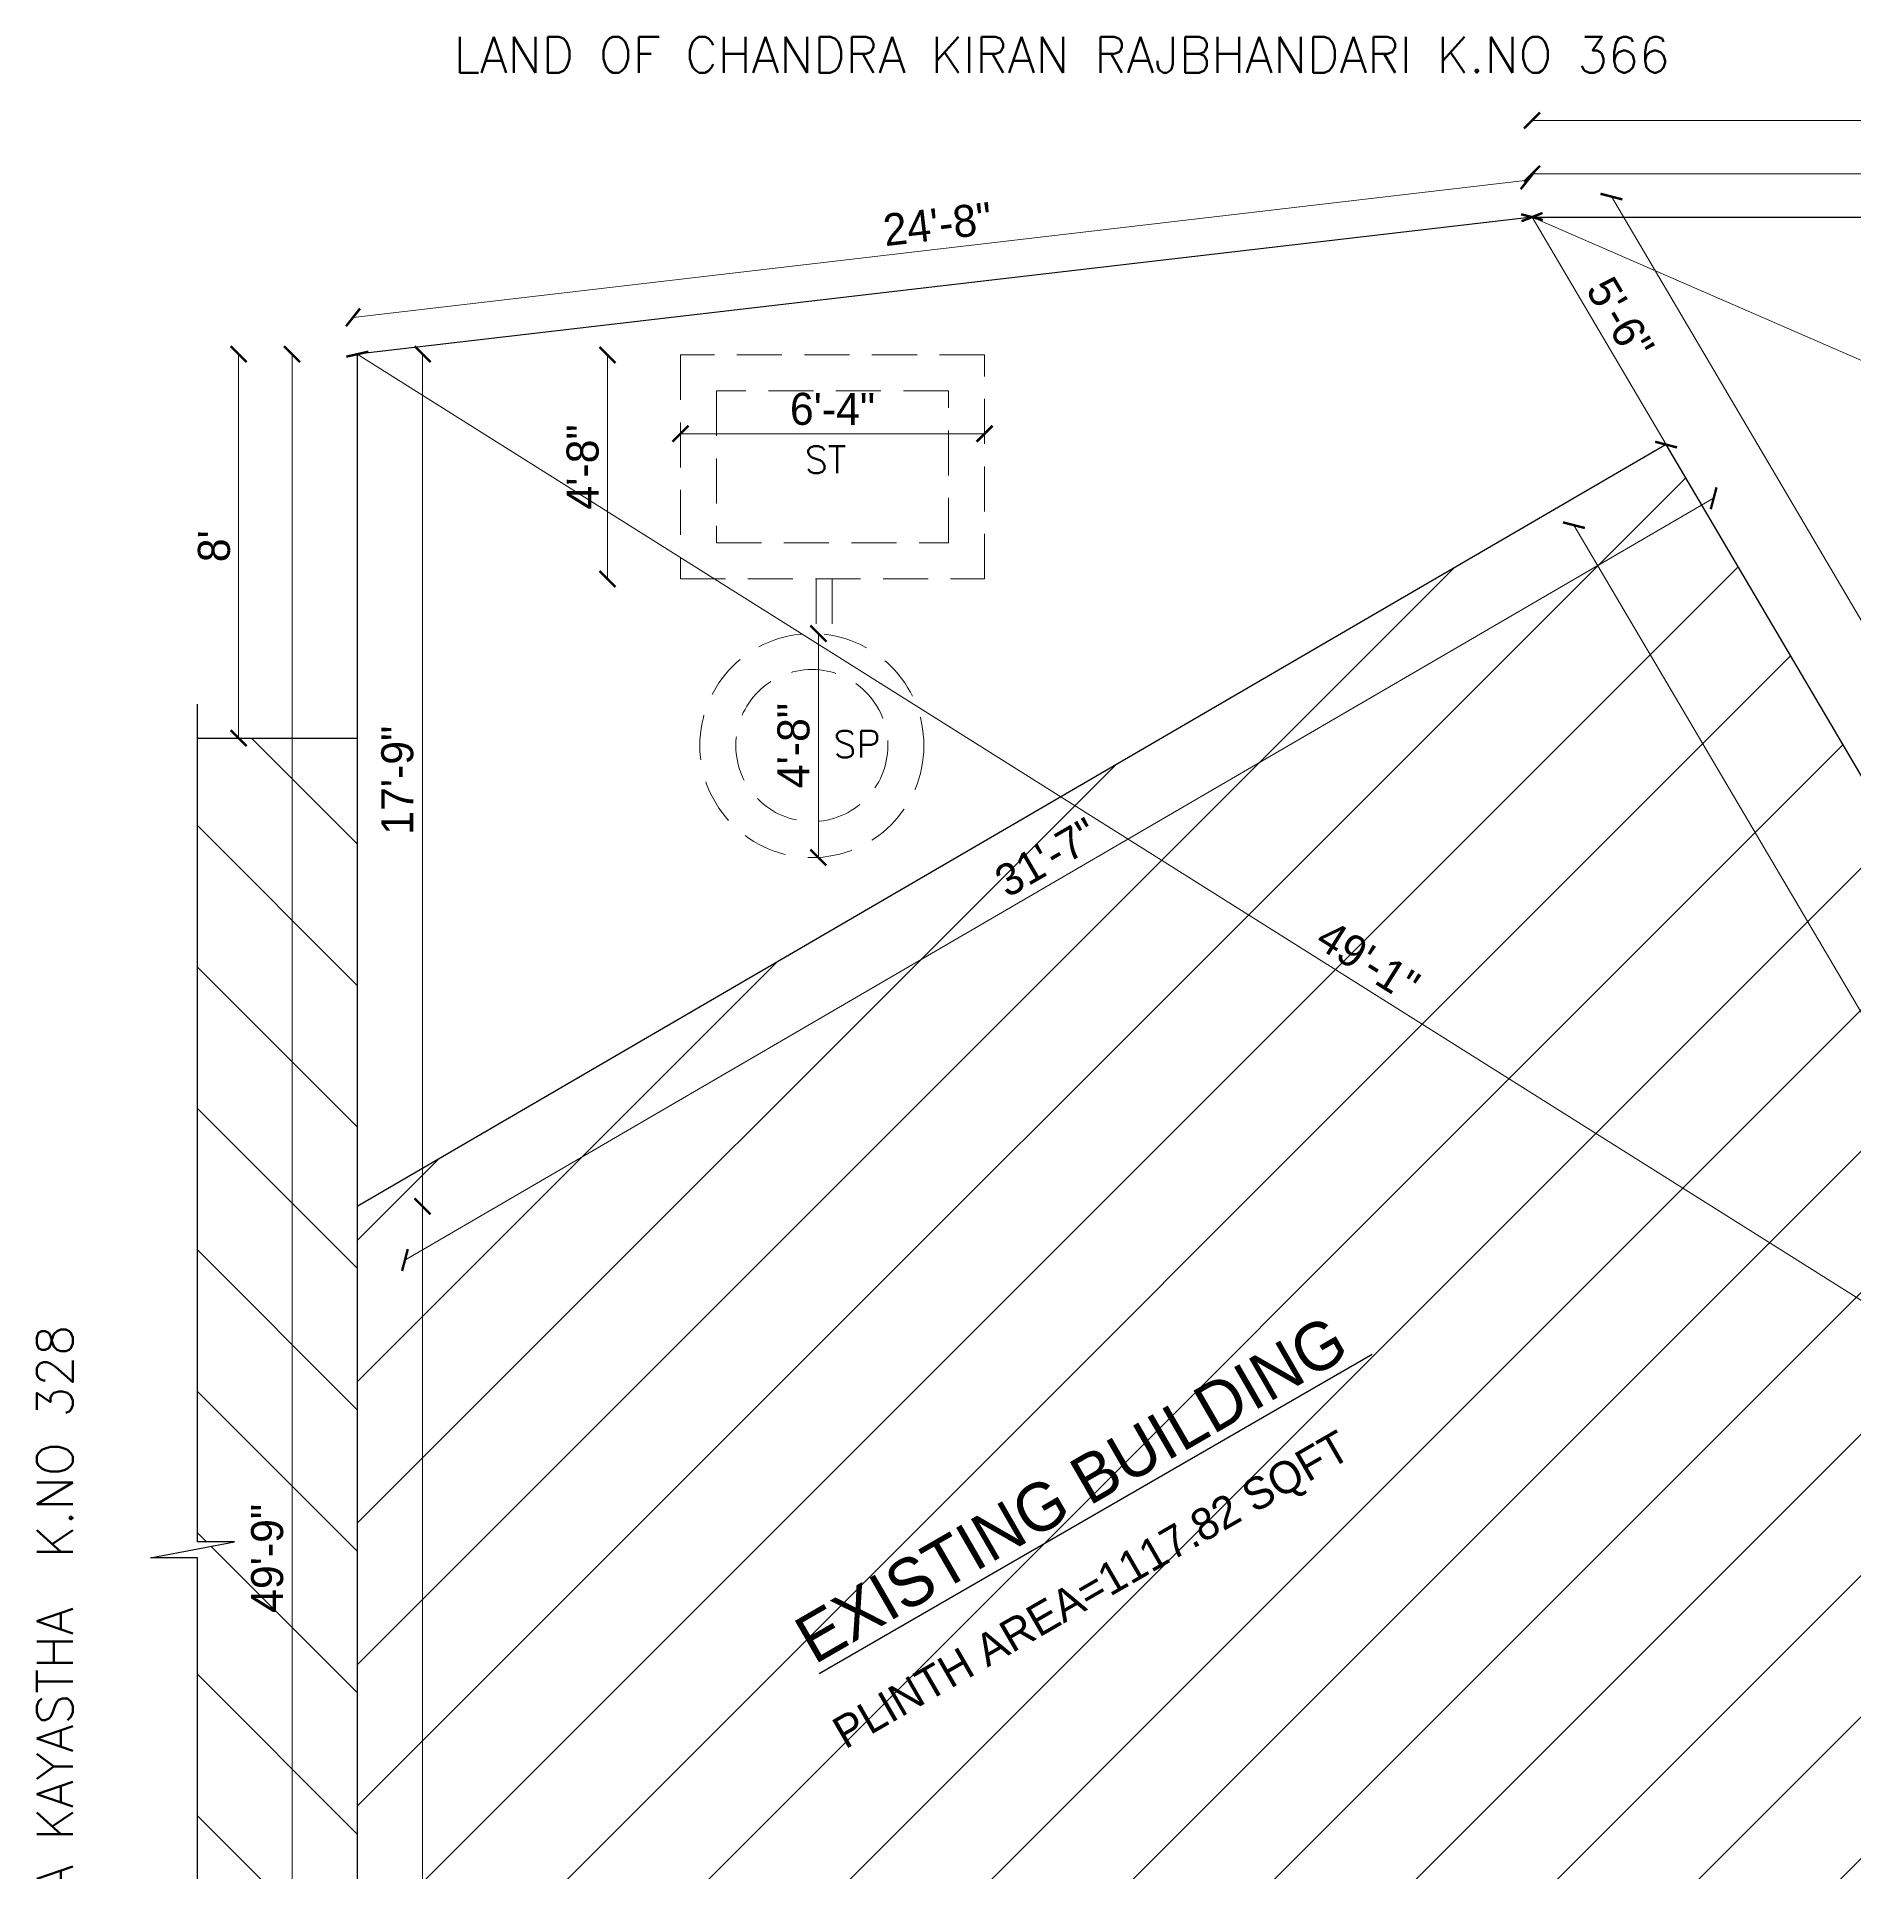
# Model space of a CAD drawing. Header units: inches. Extents: x 20273 to 41102, y -4696 to -1121.
# Drawn here: x 20273.4 to 20727.5, y -3916.5 to -3457.9 of the extents above; entities that cross this region are included whole.
import ezdxf

# ---------------------------------------------------------------- set-up
doc = ezdxf.new("R2010")
doc.units = ezdxf.units.IN
doc.header["$LTSCALE"] = 5
doc.header["$MEASUREMENT"] = 0
doc.linetypes.add('HIDDEN', pattern=[0.375, 0.25, -0.125])
for name, color, linetype in [('DIM', 5, 'Continuous'), ('TEXT', 6, 'Continuous'), ('WALL', 7, 'Continuous')]:
    doc.layers.add(name, color=color, linetype=linetype)
doc.layers.add('HATCH', color=253, linetype='Continuous', lineweight=0)
doc.styles.add('ROMANS', font='romans.shx', dxfattribs={"width": 0.8})
doc.styles.add('tt', font='stylu.ttf', dxfattribs={"height": 8})
doc.dimstyles.new('Copy(2) of STANDARD', dxfattribs={"dimtxt": 2, "dimasz": 4, "dimexe": 0, "dimexo": 0, "dimgap": 2, "dimtad": 1, "dimdec": 0, "dimzin": 0, "dimdsep": 46, "dimlunit": 3, "dimtxsty": 'tt', "dimblk": 'ARCHTICK', "dimcen": 0.0505, "dimse1": 1, "dimse2": 1, "dimclrd": 5, "dimclre": 5, "dimclrt": 7, "dimadec": 1, "dimazin": 0, "dimtm": 1e-09, "dimtfac": 1, "dimtdec": 0, "dimtofl": 0, "dimtmove": 1, "dimatfit": 3, "dimfxl": 1, "dimtolj": 2, "dimtzin": 0, "dimlwd": 13, "dimarcsym": 0})

# ---------------------------------------------------------------- blocks, each defined once
blk = doc.blocks.new('_ArchTick')
at = {"color": 0, "linetype": 'ByBlock', "const_width": 0.15}
blk.add_lwpolyline([(-0.5, -0.5), (0.5, 0.5)], dxfattribs=at)
blk = doc.blocks.new('*D335')
at = {"layer": 'Defpoints', "color": 0, "ltscale": 5, "transparency": 16777216}
for p in [(20647.18, -3503), (20647.18, -3503), (21134.26, -3715.2)]:
    blk.add_point(p, dxfattribs=at)
at = {"layer": 'DIM', "color": 5, "lineweight": 13, "ltscale": 5, "transparency": 16777216}
blk.add_line((21134.26, -3715.2), (20647.18, -3503), dxfattribs=at)
at = {"layer": 'DIM', "color": 5, "lineweight": 13, "ltscale": 5, "transparency": 16777216, "xscale": 4, "yscale": 4, "zscale": 4}
for p, rotation in [((20647.18, -3503), 156.4590553134295), ((21134.26, -3715.2), 336.4590553134295)]:
    blk.add_blockref('_ArchTick', p, dxfattribs=dict(at, rotation=rotation))
at = {"layer": 'DIM', "color": 7, "ltscale": 5, "transparency": 16777216, "insert": (20893.19, -3603.43), "char_height": 8, "attachment_point": 5, "rotation": 336.4591, "style": 'tt'}
blk.add_mtext('\\A2;44\'-3"', dxfattribs=at)
blk = doc.blocks.new('*D336')
at = {"layer": 'Defpoints', "color": 0, "ltscale": 5, "transparency": 16777216}
for p in [(20698.23, -3479.49), (20667.03, -3497.87), (20903.32, -3827.56)]:
    blk.add_point(p, dxfattribs=at)
at = {"layer": 'DIM', "color": 5, "lineweight": 13, "ltscale": 5, "transparency": 16777216}
blk.add_line((20872.13, -3845.94), (20667.03, -3497.87), dxfattribs=at)
at = {"layer": 'DIM', "color": 5, "lineweight": 13, "ltscale": 5, "transparency": 16777216, "xscale": 4, "yscale": 4, "zscale": 4}
for p, rotation in [((20667.03, -3497.87), 120.5085900979851), ((20872.13, -3845.94), 300.5085900979851)]:
    blk.add_blockref('_ArchTick', p, dxfattribs=dict(at, rotation=rotation))
at = {"layer": 'DIM', "color": 7, "ltscale": 5, "transparency": 16777216, "insert": (20755.72, -3636.29), "char_height": 8, "attachment_point": 5, "rotation": 300.5086, "style": 'tt'}
blk.add_mtext('\\A2;33\'-8"', dxfattribs=at)
blk = doc.blocks.new('*D337')
at = {"layer": 'Defpoints', "color": 0, "ltscale": 5, "transparency": 16777216}
for p in [(20353.56, -3537.26), (20852.28, -3851.07), (20852.28, -3851.07)]:
    blk.add_point(p, dxfattribs=at)
at = {"layer": 'DIM', "color": 5, "lineweight": 13, "ltscale": 5, "transparency": 16777216}
blk.add_line((20353.56, -3537.26), (20852.28, -3851.07), dxfattribs=at)
at = {"layer": 'DIM', "color": 5, "lineweight": 13, "ltscale": 5, "transparency": 16777216, "xscale": 4, "yscale": 4, "zscale": 4}
for p, rotation in [((20353.56, -3537.26), 147.8211343331415), ((20852.28, -3851.07), 327.8211343331415)]:
    blk.add_blockref('_ArchTick', p, dxfattribs=dict(at, rotation=rotation))
at = {"layer": 'DIM', "color": 7, "ltscale": 5, "transparency": 16777216, "insert": (20606.21, -3688.94), "char_height": 8, "attachment_point": 5, "rotation": 327.8211, "style": 'tt'}
blk.add_mtext('\\A2;49\'-1"', dxfattribs=at)
blk = doc.blocks.new('*D338')
at = {"layer": 'Defpoints', "color": 0, "ltscale": 5, "transparency": 16777216}
for p in [(21106.56, -3478.86), (20647.18, -3503), (21106.56, -3503)]:
    blk.add_point(p, dxfattribs=at)
at = {"layer": 'DIM', "color": 5, "lineweight": 13, "ltscale": 5, "transparency": 16777216}
blk.add_line((20647.18, -3478.86), (21106.56, -3478.86), dxfattribs=at)
at = {"layer": 'DIM', "color": 5, "lineweight": 13, "ltscale": 5, "transparency": 16777216, "xscale": 4, "yscale": 4, "zscale": 4, "rotation": 180}
blk.add_blockref('_ArchTick', (20647.18, -3478.86), dxfattribs=at)
at = {"layer": 'DIM', "color": 5, "lineweight": 13, "ltscale": 5, "transparency": 16777216, "xscale": 4, "yscale": 4, "zscale": 4}
blk.add_blockref('_ArchTick', (21106.56, -3478.86), dxfattribs=at)
at = {"layer": 'DIM', "color": 7, "ltscale": 5, "transparency": 16777216, "insert": (20876.87, -3472.71), "char_height": 8, "attachment_point": 5, "style": 'tt'}
blk.add_mtext('\\A2;38\'-1"', dxfattribs=at)
blk = doc.blocks.new('*D339')
at = {"layer": 'Defpoints', "color": 0, "ltscale": 5, "transparency": 16777216}
for p in [(20646.11, -3493.79), (20647.18, -3503), (20353.56, -3537.26)]:
    blk.add_point(p, dxfattribs=at)
at = {"layer": 'DIM', "color": 5, "lineweight": 13, "ltscale": 5, "transparency": 16777216}
blk.add_line((20352.49, -3528.06), (20646.11, -3493.79), dxfattribs=at)
at = {"layer": 'DIM', "color": 5, "lineweight": 13, "ltscale": 5, "transparency": 16777216, "xscale": 4, "yscale": 4, "zscale": 4}
for p, rotation in [((20646.11, -3493.79), 6.656485109489182), ((20352.49, -3528.06), 186.6564851094892)]:
    blk.add_blockref('_ArchTick', p, dxfattribs=dict(at, rotation=rotation))
at = {"layer": 'DIM', "color": 7, "ltscale": 5, "transparency": 16777216, "insert": (20498.58, -3504.79), "char_height": 8, "attachment_point": 5, "rotation": 6.6565, "style": 'tt'}
blk.add_mtext('\\A2;24\'-8"', dxfattribs=at)
blk = doc.blocks.new('*D340')
at = {"layer": 'Defpoints', "color": 0, "ltscale": 5, "transparency": 16777216}
for p in [(20337.24, -3537.26), (20353.56, -3537.26), (20353.56, -4139.26)]:
    blk.add_point(p, dxfattribs=at)
at = {"layer": 'DIM', "color": 5, "lineweight": 13, "ltscale": 5, "transparency": 16777216}
blk.add_line((20337.24, -4139.26), (20337.24, -3537.26), dxfattribs=at)
at = {"layer": 'DIM', "color": 5, "lineweight": 13, "ltscale": 5, "transparency": 16777216, "xscale": 4, "yscale": 4, "zscale": 4}
for p, rotation in [((20337.24, -3537.26), 90), ((20337.24, -4139.26), 270)]:
    blk.add_blockref('_ArchTick', p, dxfattribs=dict(at, rotation=rotation))
at = {"layer": 'DIM', "color": 7, "ltscale": 5, "transparency": 16777216, "insert": (20331.06, -3838.26), "char_height": 8, "attachment_point": 5, "rotation": 90, "style": 'tt'}
blk.add_mtext('\\A2;49\'-9"', dxfattribs=at)
blk = doc.blocks.new('*D348')
at = {"layer": 'Defpoints', "color": 0, "ltscale": 5, "transparency": 16777216}
for p in [(20468.24, -3607.11), (20466.1, -3663.07), (20468.8, -3663.07)]:
    blk.add_point(p, dxfattribs=at)
at = {"layer": 'DIM', "color": 5, "lineweight": 13, "ltscale": 5, "transparency": 16777216}
blk.add_line((20468.8, -3607.11), (20468.8, -3663.07), dxfattribs=at)
at = {"layer": 'DIM', "color": 5, "lineweight": 13, "ltscale": 5, "transparency": 16777216, "xscale": 4, "yscale": 4, "zscale": 4}
for p, rotation in [((20468.8, -3607.11), 90), ((20468.8, -3663.07), 270)]:
    blk.add_blockref('_ArchTick', p, dxfattribs=dict(at, rotation=rotation))
at = {"layer": 'DIM', "color": 7, "ltscale": 5, "transparency": 16777216, "insert": (20462.62, -3635.09), "char_height": 8, "attachment_point": 5, "rotation": 90, "style": 'tt'}
blk.add_mtext('\\A2;4\'-8"', dxfattribs=at)
blk = doc.blocks.new('*D349')
at = {"layer": 'Defpoints', "color": 0, "ltscale": 5, "transparency": 16777216}
for p in [(20434.33, -3537.45), (20416.09, -3593.45), (20434.33, -3593.45)]:
    blk.add_point(p, dxfattribs=at)
at = {"layer": 'DIM', "color": 5, "lineweight": 13, "ltscale": 5, "transparency": 16777216}
blk.add_line((20416.09, -3537.45), (20416.09, -3593.45), dxfattribs=at)
at = {"layer": 'DIM', "color": 5, "lineweight": 13, "ltscale": 5, "transparency": 16777216, "xscale": 4, "yscale": 4, "zscale": 4}
for p, rotation in [((20416.09, -3537.45), 90), ((20416.09, -3593.45), 270)]:
    blk.add_blockref('_ArchTick', p, dxfattribs=dict(at, rotation=rotation))
at = {"layer": 'DIM', "color": 7, "ltscale": 5, "transparency": 16777216, "insert": (20409.91, -3565.45), "char_height": 8, "attachment_point": 5, "rotation": 90, "style": 'tt'}
blk.add_mtext('\\A2;4\'-8"', dxfattribs=at)
blk = doc.blocks.new('*D350')
at = {"layer": 'Defpoints', "color": 0, "ltscale": 5, "transparency": 16777216}
for p in [(20510.33, -3557.16), (20434.33, -3566.44), (20510.33, -3566.44)]:
    blk.add_point(p, dxfattribs=at)
at = {"layer": 'DIM', "color": 5, "lineweight": 13, "ltscale": 5, "transparency": 16777216}
blk.add_line((20434.33, -3557.16), (20510.33, -3557.16), dxfattribs=at)
at = {"layer": 'DIM', "color": 5, "lineweight": 13, "ltscale": 5, "transparency": 16777216, "xscale": 4, "yscale": 4, "zscale": 4, "rotation": 180}
blk.add_blockref('_ArchTick', (20434.33, -3557.16), dxfattribs=at)
at = {"layer": 'DIM', "color": 5, "lineweight": 13, "ltscale": 5, "transparency": 16777216, "xscale": 4, "yscale": 4, "zscale": 4}
blk.add_blockref('_ArchTick', (20510.33, -3557.16), dxfattribs=at)
at = {"layer": 'DIM', "color": 7, "ltscale": 5, "transparency": 16777216, "insert": (20472.33, -3550.98), "char_height": 8, "attachment_point": 5, "style": 'tt'}
blk.add_mtext('\\A2;6\'-4"', dxfattribs=at)
blk = doc.blocks.new('*D351')
at = {"layer": 'Defpoints', "color": 0, "ltscale": 5, "transparency": 16777216}
for p in [(20353.56, -3537.26), (20369.88, -3537.26), (20353.56, -3750.26)]:
    blk.add_point(p, dxfattribs=at)
at = {"layer": 'DIM', "color": 5, "lineweight": 13, "ltscale": 5, "transparency": 16777216}
blk.add_line((20369.88, -3750.26), (20369.88, -3537.26), dxfattribs=at)
at = {"layer": 'DIM', "color": 5, "lineweight": 13, "ltscale": 5, "transparency": 16777216, "xscale": 4, "yscale": 4, "zscale": 4}
for p, rotation in [((20369.88, -3537.26), 90), ((20369.88, -3750.26), 270)]:
    blk.add_blockref('_ArchTick', p, dxfattribs=dict(at, rotation=rotation))
at = {"layer": 'DIM', "color": 7, "ltscale": 5, "transparency": 16777216, "insert": (20363.59, -3643.76), "char_height": 8, "attachment_point": 5, "rotation": 90, "style": 'tt'}
blk.add_mtext('\\A2;17\'-9"', dxfattribs=at)
blk = doc.blocks.new('*D352')
at = {"layer": 'Defpoints', "color": 0, "ltscale": 5, "transparency": 16777216}
for p in [(20384.27, -3750.26), (20369.88, -4139.26), (20384.27, -4139.26)]:
    blk.add_point(p, dxfattribs=at)
at = {"layer": 'DIM', "color": 5, "lineweight": 13, "ltscale": 5, "transparency": 16777216}
blk.add_line((20369.88, -3750.26), (20369.88, -4139.26), dxfattribs=at)
at = {"layer": 'DIM', "color": 5, "lineweight": 13, "ltscale": 5, "transparency": 16777216, "xscale": 4, "yscale": 4, "zscale": 4}
for p, rotation in [((20369.88, -3750.26), 90), ((20369.88, -4139.26), 270)]:
    blk.add_blockref('_ArchTick', p, dxfattribs=dict(at, rotation=rotation))
at = {"layer": 'DIM', "color": 7, "ltscale": 5, "transparency": 16777216, "insert": (20363.7, -3944.76), "char_height": 8, "attachment_point": 5, "rotation": 90, "style": 'tt'}
blk.add_mtext('\\A2;32\'-5"', dxfattribs=at)
blk = doc.blocks.new('*D353')
at = {"layer": 'Defpoints', "color": 0, "ltscale": 5, "transparency": 16777216}
for p in [(20731.73, -3536.35), (20903.32, -3827.56), (20829.25, -3871.2)]:
    blk.add_point(p, dxfattribs=at)
at = {"layer": 'DIM', "color": 5, "lineweight": 13, "ltscale": 5, "transparency": 16777216}
blk.add_line((20657.66, -3580), (20829.25, -3871.2), dxfattribs=at)
at = {"layer": 'DIM', "color": 5, "lineweight": 13, "ltscale": 5, "transparency": 16777216, "xscale": 4, "yscale": 4, "zscale": 4}
for p, rotation in [((20657.66, -3580), 120.5085900979856), ((20829.25, -3871.2), 300.5085900979856)]:
    blk.add_blockref('_ArchTick', p, dxfattribs=dict(at, rotation=rotation))
at = {"layer": 'DIM', "color": 7, "ltscale": 5, "transparency": 16777216, "insert": (20748.75, -3722.48), "char_height": 8, "attachment_point": 5, "rotation": 300.5086, "style": 'tt'}
blk.add_mtext('\\A2;28\'-2"', dxfattribs=at)
blk = doc.blocks.new('*D354')
at = {"layer": 'Defpoints', "color": 0, "ltscale": 5, "transparency": 16777216}
for p in [(20680.69, -3552.84), (20692.58, -3573.28), (20353.56, -3743.25)]:
    blk.add_point(p, dxfattribs=at)
at = {"layer": 'DIM', "color": 5, "lineweight": 13, "ltscale": 5, "transparency": 16777216}
blk.add_line((20365.46, -3763.68), (20692.58, -3573.28), dxfattribs=at)
at = {"layer": 'DIM', "color": 5, "lineweight": 13, "ltscale": 5, "transparency": 16777216, "xscale": 4, "yscale": 4, "zscale": 4}
for p, rotation in [((20692.58, -3573.28), 30.20167562402278), ((20365.46, -3763.68), 210.2016756240228)]:
    blk.add_blockref('_ArchTick', p, dxfattribs=dict(at, rotation=rotation))
at = {"layer": 'DIM', "color": 7, "ltscale": 5, "transparency": 16777216, "insert": (20525.86, -3663.04), "char_height": 8, "attachment_point": 5, "rotation": 30.2017, "style": 'tt'}
blk.add_mtext('\\A2;31\'-7"', dxfattribs=at)
blk = doc.blocks.new('*D355')
at = {"layer": 'Defpoints', "color": 0, "ltscale": 5, "transparency": 16777216}
for p in [(20852.28, -3851.07), (20859.71, -3863.93), (20353.56, -4139.26)]:
    blk.add_point(p, dxfattribs=at)
at = {"layer": 'DIM', "color": 5, "lineweight": 13, "ltscale": 5, "transparency": 16777216}
blk.add_line((20361, -4152.13), (20859.71, -3863.93), dxfattribs=at)
at = {"layer": 'DIM', "color": 5, "lineweight": 13, "ltscale": 5, "transparency": 16777216, "xscale": 4, "yscale": 4, "zscale": 4}
for p, rotation in [((20859.71, -3863.93), 30.02282740668951), ((20361, -4152.13), 210.0228274066895)]:
    blk.add_blockref('_ArchTick', p, dxfattribs=dict(at, rotation=rotation))
at = {"layer": 'DIM', "color": 7, "ltscale": 5, "transparency": 16777216, "insert": (20607.26, -4002.68), "char_height": 8, "attachment_point": 5, "rotation": 30.0228, "style": 'tt'}
blk.add_mtext("\\A2;48'", dxfattribs=at)
blk = doc.blocks.new('*D357')
at = {"layer": 'Defpoints', "color": 0, "ltscale": 5, "transparency": 16777216}
for p in [(20323.89, -3537.26), (20353.56, -3537.26), (20340.03, -3633.26)]:
    blk.add_point(p, dxfattribs=at)
at = {"layer": 'DIM', "color": 5, "lineweight": 13, "ltscale": 5, "transparency": 16777216}
blk.add_line((20323.89, -3633.26), (20323.89, -3537.26), dxfattribs=at)
at = {"layer": 'DIM', "color": 5, "lineweight": 13, "ltscale": 5, "transparency": 16777216, "xscale": 4, "yscale": 4, "zscale": 4}
for p, rotation in [((20323.89, -3537.26), 90), ((20323.89, -3633.26), 270)]:
    blk.add_blockref('_ArchTick', p, dxfattribs=dict(at, rotation=rotation))
at = {"layer": 'DIM', "color": 7, "ltscale": 5, "transparency": 16777216, "insert": (20317.76, -3585.26), "char_height": 8, "attachment_point": 5, "rotation": 90, "style": 'tt'}
blk.add_mtext("\\A2;8'", dxfattribs=at)
blk = doc.blocks.new('*D361')
at = {"layer": 'Defpoints', "color": 0, "ltscale": 5, "transparency": 16777216}
for p in [(20647.18, -3503), (20647.18, -3503), (20680.69, -3559.86)]:
    blk.add_point(p, dxfattribs=at)
at = {"layer": 'DIM', "color": 5, "lineweight": 13, "ltscale": 5, "transparency": 16777216}
blk.add_line((20680.69, -3559.86), (20647.18, -3503), dxfattribs=at)
at = {"layer": 'DIM', "color": 5, "lineweight": 13, "ltscale": 5, "transparency": 16777216, "xscale": 4, "yscale": 4, "zscale": 4}
for p, rotation in [((20647.18, -3503), 120.5085900979771), ((20680.69, -3559.86), 300.5085900979771)]:
    blk.add_blockref('_ArchTick', p, dxfattribs=dict(at, rotation=rotation))
at = {"layer": 'DIM', "color": 7, "ltscale": 5, "transparency": 16777216, "insert": (20669.25, -3528.3), "char_height": 8, "attachment_point": 5, "rotation": 300.5086, "style": 'tt'}
blk.add_mtext('\\A2;5\'-6"', dxfattribs=at)
blk = doc.blocks.new('*D362')
at = {"layer": 'Defpoints', "color": 0, "ltscale": 5, "transparency": 16777216}
for p in [(21109.26, -3492.17), (20647.18, -3503), (21109.26, -3503)]:
    blk.add_point(p, dxfattribs=at)
at = {"layer": 'DIM', "color": 5, "lineweight": 13, "ltscale": 5, "transparency": 16777216}
blk.add_line((20647.18, -3492.17), (21109.26, -3492.17), dxfattribs=at)
at = {"layer": 'DIM', "color": 5, "lineweight": 13, "ltscale": 5, "transparency": 16777216, "xscale": 4, "yscale": 4, "zscale": 4, "rotation": 180}
blk.add_blockref('_ArchTick', (20647.18, -3492.17), dxfattribs=at)
at = {"layer": 'DIM', "color": 5, "lineweight": 13, "ltscale": 5, "transparency": 16777216, "xscale": 4, "yscale": 4, "zscale": 4}
blk.add_blockref('_ArchTick', (21109.26, -3492.17), dxfattribs=at)
at = {"layer": 'DIM', "color": 7, "ltscale": 5, "transparency": 16777216, "insert": (20878.22, -3485.99), "char_height": 8, "attachment_point": 5, "style": 'tt'}
blk.add_mtext('\\A2;34\'-5"', dxfattribs=at)

msp = doc.modelspace()

# ---------------------------------------------------------------- hatches: boundary and pattern name
at = {"layer": 'HATCH', "ltscale": 5}
h = msp.add_hatch(dxfattribs=at)
h.set_pattern_fill('ANSI31', color=256, scale=200, style=0)
h.paths.add_polyline_path([(20680.69, -3559.86), (20353.56, -3750.26), (20353.56, -4100), (20353.56, -4139.26), (20852.28, -3851.07)])
h.paths.add_polyline_path([(20760.07, -3725.91), (20778.64, -3758.04), (20794.69, -3748.77), (20776.12, -3716.64)], flags=24)
h.paths.add_polyline_path([(20585.76, -3686.81), (20617.17, -3706.58), (20627.04, -3690.89), (20595.63, -3671.12)], flags=24)
h.paths.add_polyline_path([(20372.8, -3963.35), (20372.8, -3926.23), (20354.27, -3926.23), (20354.27, -3963.35)], flags=24)
h.paths.add_polyline_path([(20514.32, -3680.16), (20546.39, -3661.49), (20537.07, -3645.47), (20504.99, -3664.14)], flags=24)
h.paths.add_polyline_path([(20474.99, -3889.47), (20620.21, -3805.63), (20613.75, -3794.44), (20468.54, -3878.28)], flags=24)
h.paths.add_polyline_path([(20466.83, -3869.49), (20611.11, -3786.19), (20601.74, -3769.95), (20457.46, -3853.25)], flags=24)
h = msp.add_hatch(dxfattribs=at)
h.set_pattern_fill('ANSI31', color=256, scale=200, angle=90, style=0)
h.set_pattern_definition([(135, (-730.565, -18673.39), (-17.67767, -17.67767), [])])
h.paths.add_polyline_path([(20353.56, -3633.26), (20313.62, -3633.26), (20313.62, -3834.09), (20322.88, -3834.09), (20301.88, -3838.11), (20313.62, -3838.11), (20313.62, -4181.26), (20353.56, -4181.26), (20353.56, -4100)])
h.paths.add_polyline_path([(20324.89, -3831.14), (20324.89, -3811.13), (20337.24, -3811.13), (20337.24, -3831.14)], flags=24)

# ---------------------------------------------------------------- linework, layer by layer
at = {"layer": 'HATCH', "linetype": 'HIDDEN', "ltscale": 9}
for p, q in [((20468.25, -3593.45), (20468.25, -3607.11)), ((20472.25, -3593.45), (20472.25, -3607.55))]:
    msp.add_line(p, q, dxfattribs=at)
for points in [[(20434.33, -3593.45), (20510.33, -3593.45), (20510.33, -3537.45), (20434.33, -3537.45)], [(20443.33, -3584.45), (20501.33, -3584.45), (20501.33, -3546.45), (20443.33, -3546.45)]]:
    msp.add_lwpolyline(points, close=True, dxfattribs=at)
for radius in [28, 19]:
    msp.add_circle((20467.17, -3635.09), radius, dxfattribs=at)
at = {"layer": 'WALL', "ltscale": 5}
for p, q in [((20647.18, -3503), (20353.56, -3537.26)), ((20647.18, -3503), (21109.26, -3503)), ((20353.56, -3537.26), (20353.56, -4100)), ((20680.69, -3559.86), (20353.56, -3750.26)), ((20852.28, -3851.07), (20680.69, -3559.86)), ((20313.62, -3834.09), (20313.62, -3624.78)), ((20313.62, -3633.26), (20353.56, -3633.26)), ((20301.88, -3838.11), (20322.88, -3834.09)), ((20313.62, -3838.11), (20301.88, -3838.11)), ((20322.88, -3834.09), (20313.62, -3834.09)), ((20313.62, -4188.64), (20313.62, -3838.11))]:
    msp.add_line(p, q, dxfattribs=at)

# ---------------------------------------------------------------- texts
at = {"layer": 'TEXT', "lineweight": 9, "style": 'ROMANS'}
for s, height, p in [('LAND OF CHANDRA KIRAN RAJBHANDARI K.NO 366', 9, (20377.67, -3466.9)), ('ST', 6.72, (20465.4, -3566.99)), ('SP', 6.72, (20472.56, -3638.09))]:
    msp.add_text(s, height=height, dxfattribs=at).set_placement(p)
msp.add_text('HOUSE WALL & LAND OF TULISI BHAKTA KAYASTHA  K.NO 328', height=9, rotation=90, dxfattribs=at).set_placement((20282.41, -4157.15))
at = {"layer": 'TEXT', "linetype": 'ByBlock', "style": 'tt'}
msp.add_text('%%UEXISTING BUILDING ', height=12, rotation=30, dxfattribs=at).set_placement((20467.8, -3864.91))
at = {"layer": 'TEXT', "lineweight": 70, "style": 'tt'}
msp.add_text('PLINTH AREA=1117.82 SQFT', height=8, rotation=30, dxfattribs=at).set_placement((20475.52, -3886.08))

# ---------------------------------------------------------------- dimensions: what is measured, and where the dimension line sits
at = {"layer": 'DIM', "ltscale": 5}
dim = msp.add_aligned_dim(p1=(20647.18, -3503), p2=(21106.56, -3503), distance=24.14, text='38\'-1"', dimstyle='Copy(2) of STANDARD', dxfattribs=at)
dim.commit()
dim.dimension.update_dxf_attribs({"geometry": '*D338', "text_midpoint": (20876.87, -3472.71)})
dim = msp.add_linear_dim(base=(20667.03, -3497.87), p1=(20903.32, -3827.56), p2=(20698.23, -3479.49), angle=120.5086, dimstyle='Copy(2) of STANDARD', dxfattribs=at)
dim.commit()
dim.dimension.update_dxf_attribs({"geometry": '*D336', "text_midpoint": (20750.43, -3639.4), "dimtype": 161})
dim = msp.add_linear_dim(base=(21109.26, -3492.17), p1=(20647.18, -3503), p2=(21109.26, -3503), text='34\'-5"', dimstyle='Copy(2) of STANDARD', dxfattribs=at)
dim.commit()
dim.dimension.update_dxf_attribs({"geometry": '*D362', "text_midpoint": (20878.22, -3485.99)})
for p1, p2, distance, picture, middle in [((20353.56, -3537.26), (20647.18, -3503), 9.27, '*D339', (20498.58, -3504.79)), ((20680.69, -3559.86), (20647.18, -3503), 0, '*D361', (20669.25, -3528.3)), ((21134.26, -3715.2), (20647.18, -3503), 0, '*D335', (20893.19, -3603.43)), ((20353.56, -3537.26), (20852.28, -3851.07), 0, '*D337', (20606.21, -3688.94)), ((20731.73, -3536.35), (20903.32, -3827.56), -85.97, '*D353', (20748.75, -3722.48)), ((20353.56, -3743.25), (20680.69, -3552.84), -23.64, '*D354', (20525.86, -3663.04)), ((20353.56, -4139.26), (20852.28, -3851.07), -14.86, '*D355', (20607.26, -4002.68))]:
    dim = msp.add_aligned_dim(p1=p1, p2=p2, distance=distance, dimstyle='Copy(2) of STANDARD', dxfattribs=at)
    dim.commit()
    dim.dimension.update_dxf_attribs({"geometry": picture, "text_midpoint": middle})
for base, p1, p2, picture, middle in [((20323.89, -3537.26), (20340.03, -3633.26), (20353.56, -3537.26), '*D357', (20317.76, -3585.26)), ((20369.88, -3537.26), (20353.56, -3750.26), (20353.56, -3537.26), '*D351', (20363.59, -3643.76)), ((20416.09, -3593.45), (20434.33, -3537.45), (20434.33, -3593.45), '*D349', (20409.91, -3565.45)), ((20468.8, -3663.07), (20468.24, -3607.11), (20466.1, -3663.07), '*D348', (20462.62, -3635.09)), ((20369.88, -4139.26), (20384.27, -3750.26), (20384.27, -4139.26), '*D352', (20363.7, -3944.76))]:
    dim = msp.add_linear_dim(base=base, p1=p1, p2=p2, angle=90, dimstyle='Copy(2) of STANDARD', dxfattribs=at)
    dim.commit()
    dim.dimension.update_dxf_attribs({"geometry": picture, "text_midpoint": middle})
dim = msp.add_linear_dim(base=(20337.24, -3537.26), p1=(20353.56, -4139.26), p2=(20353.56, -3537.26), angle=90, text='49\'-9"', dimstyle='Copy(2) of STANDARD', dxfattribs=at)
dim.commit()
dim.dimension.update_dxf_attribs({"geometry": '*D340', "text_midpoint": (20331.06, -3838.26)})
dim = msp.add_linear_dim(base=(20510.33, -3557.16), p1=(20434.33, -3566.44), p2=(20510.33, -3566.44), dimstyle='Copy(2) of STANDARD', dxfattribs=at)
dim.commit()
dim.dimension.update_dxf_attribs({"geometry": '*D350', "text_midpoint": (20472.33, -3550.98)})

doc.saveas('drawing.dxf')
